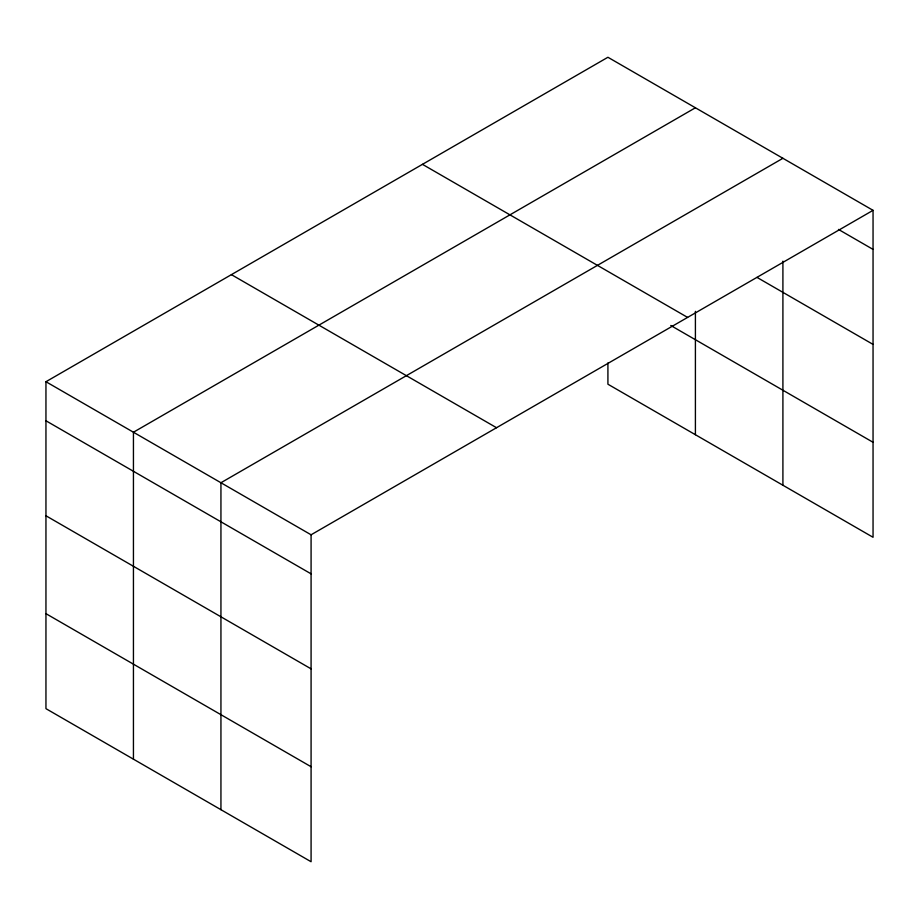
<?xml version="1.0" encoding="UTF-8"?>
<svg xmlns="http://www.w3.org/2000/svg" width="919" height="919" viewBox="0 0 919 919"><rect width="100%" height="100%" fill="white"/><g stroke="black" fill="none" stroke-linecap="round" stroke-linejoin="round"><path stroke-width="1.38" d="M873.05 210.336L607.918 57.265L45.95 381.718L45.95 708.664L311.082 861.735L311.082 534.789L873.05 210.336L873.05 537.282L607.918 384.211L607.918 362.948M695.407 107.776L133.439 432.229L133.439 759.174M782.908 158.298L220.939 482.739L220.939 809.685M838.473 229.428L873.05 249.394M757.026 277.412L873.05 344.395M422.464 164.34L687.596 317.411M670.767 325.487L873.05 442.28M231.404 274.643L496.536 427.726M45.95 381.718L311.082 534.789M45.95 420.776L311.082 573.847M45.95 515.777L311.082 668.848M45.95 613.662L311.082 766.733M782.908 261.157L782.908 485.243M695.407 311.346L695.407 434.721"/></g></svg>
